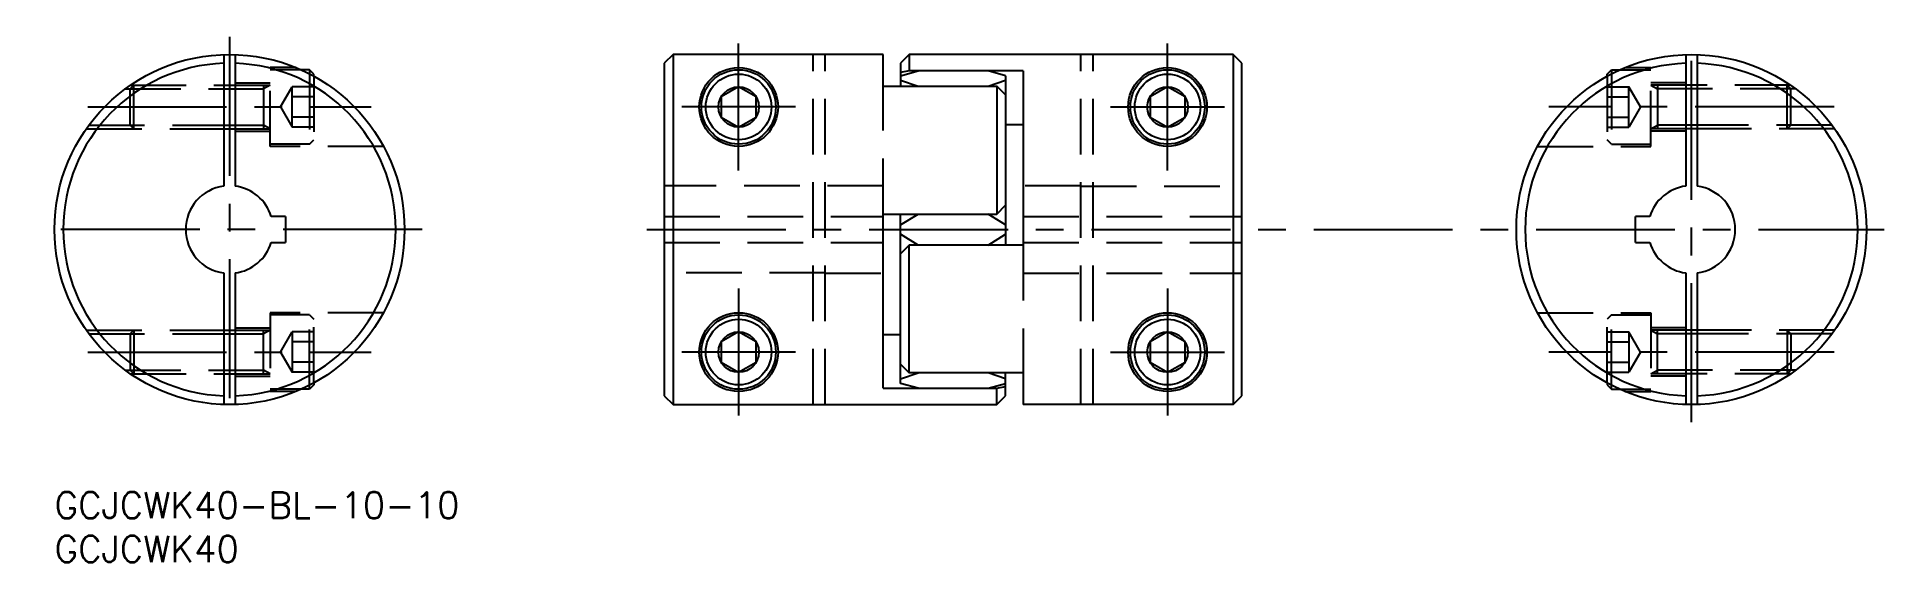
# Model space of a CAD drawing. Extents: x -2 to 209, y -8 to 52.
import ezdxf

# ---------------------------------------------------------------- set-up
doc = ezdxf.new("R2010")
doc.units = 0
doc.header["$LTSCALE"] = 0.5
doc.linetypes.add('CENTER', pattern=[50.8, 31.75, -6.35, 6.35, -6.35])
doc.linetypes.add('DASHED', pattern=[19.05, 12.7, -6.35])
for name, color, linetype in [('MSM_CENTER', 1, 'CENTER'), ('MSM_CONTINUOUS', 7, 'CONTINUOUS'), ('MSM_DASHED', 4, 'DASHED'), ('MSM_NARROW', 5, 'CONTINUOUS'), ('MSM_PART_NUMBER', 7, 'CONTINUOUS')]:
    doc.layers.add(name, color=color, linetype=linetype)
doc.styles.get("Standard").update_dxf_attribs({"font": 'txt.shx', "height": 3, "bigfont": 'bigfont.shx'})

# ---------------------------------------------------------------- blocks, each defined once
blk = doc.blocks.new('*U8')
at = {"layer": 'MSM_PART_NUMBER'}
blk.add_text('GCJCWK40-BL-10-10', height=3, dxfattribs=at).set_placement((0, -3))
blk = doc.blocks.new('*U9')
at = {"layer": 'MSM_PART_NUMBER'}
blk.add_text('GCJCWK40', height=3, dxfattribs=at).set_placement((0, -8))

msp = doc.modelspace()

# ---------------------------------------------------------------- linework, layer by layer
at = {"layer": 'MSM_CENTER'}
for p, q in [((20, 51.99), (20, 7.99)), ((78.17, 36.74), (78.17, 51.24)), ((127.17, 36.74), (127.17, 51.24)), ((187.03, 7.99), (187.03, 51.99)), ((3.8, 43.99), (36.2, 43.99)), ((84.67, 43.99), (71.67, 43.99)), ((120.67, 43.99), (133.67, 43.99)), ((203.32, 43.99), (170.75, 43.99)), ((42, 29.99), (-2, 29.99)), ((67.67, 29.99), (209.03, 29.99)), ((78.17, 23.24), (78.17, 8.74)), ((127.17, 23.24), (127.17, 8.74)), ((3.8, 15.99), (36.2, 15.99)), ((84.67, 15.99), (71.67, 15.99)), ((120.67, 15.99), (133.67, 15.99)), ((203.32, 15.99), (170.75, 15.99))]:
    msp.add_line(p, q, dxfattribs=at)
at = {"layer": 'MSM_CONTINUOUS'}
for p, q in [((19.35, 49.98), (19.35, 34.95)), ((20.65, 49.98), (20.65, 34.95)), ((70.67, 49.99), (69.67, 48.99)), ((69.67, 48.99), (69.67, 10.99)), ((70.67, 49.99), (70.67, 9.99)), ((94.67, 49.99), (70.67, 49.99)), ((94.67, 46.36), (94.67, 49.99)), ((97.67, 49.99), (96.67, 48.99)), ((96.67, 48.99), (96.67, 46.36)), ((97.67, 49.99), (97.67, 48.13)), ((134.67, 49.99), (97.67, 49.99)), ((135.67, 48.99), (134.67, 49.99)), ((134.67, 49.99), (134.67, 9.99)), ((135.67, 10.99), (135.67, 48.99)), ((186.38, 49.98), (186.38, 34.95)), ((187.68, 49.98), (187.68, 34.95)), ((19.35, 46.49), (20.65, 46.49)), ((29.15, 48.24), (28.18, 48.24)), ((29.65, 47.74), (29.15, 48.24)), ((29.15, 48.24), (29.15, 47.77)), ((29.65, 47.51), (29.65, 47.74)), ((96.67, 47.56), (98.67, 48.13)), ((97.67, 48.13), (96.67, 47.92)), ((96.67, 47.04), (98.67, 46.36)), ((110.67, 48.13), (97.67, 48.13)), ((108.67, 47.56), (106.67, 48.13)), ((106.67, 46.36), (108.67, 47.04)), ((108.67, 47.56), (108.67, 28.22)), ((110.67, 48.13), (110.67, 28.22)), ((177.38, 47.74), (177.88, 48.24)), ((177.38, 47.51), (177.38, 47.74)), ((177.88, 48.24), (177.88, 47.77)), ((177.88, 48.24), (178.85, 48.24)), ((187.68, 46.49), (186.38, 46.49)), ((94.67, 46.36), (107.67, 46.36)), ((107.67, 46.36), (107.67, 31.76)), ((108.67, 45.36), (107.67, 46.36)), ((19.35, 41.49), (20.65, 41.49)), ((108.67, 41.99), (110.67, 41.99)), ((187.68, 41.49), (186.38, 41.49)), ((94.67, 11.85), (94.67, 31.76)), ((94.67, 31.76), (107.67, 31.76)), ((96.67, 12.41), (96.67, 31.76)), ((96.67, 30.51), (98.67, 31.76)), ((108.67, 30.51), (106.67, 31.76)), ((107.67, 31.76), (108.67, 32.76)), ((26.4, 31.49), (24.77, 31.49)), ((26.4, 31.49), (26.4, 28.49)), ((182.26, 31.49), (180.63, 31.49)), ((180.63, 28.49), (180.63, 31.49)), ((24.77, 28.49), (26.4, 28.49)), ((98.67, 28.22), (96.67, 29.47)), ((97.67, 28.22), (96.67, 27.22)), ((97.67, 13.62), (97.67, 28.22)), ((110.67, 28.22), (97.67, 28.22)), ((106.67, 28.22), (108.67, 29.47)), ((180.63, 28.49), (182.26, 28.49)), ((19.35, 25.03), (19.35, 10)), ((20.65, 25.03), (20.65, 10)), ((186.38, 25.03), (186.38, 10)), ((187.68, 25.03), (187.68, 10)), ((19.35, 18.49), (20.65, 18.49)), ((94.67, 17.99), (96.67, 17.99)), ((187.68, 18.49), (186.38, 18.49)), ((19.35, 13.49), (20.65, 13.49)), ((96.67, 14.62), (97.67, 13.62)), ((96.67, 12.93), (98.67, 13.62)), ((110.67, 13.62), (97.67, 13.62)), ((108.67, 12.93), (106.67, 13.62)), ((108.67, 10.99), (108.67, 13.62)), ((110.67, 13.62), (110.67, 9.99)), ((187.68, 13.49), (186.38, 13.49)), ((29.15, 11.74), (28.18, 11.74)), ((29.65, 12.24), (29.15, 11.74)), ((29.15, 11.74), (29.15, 12.21)), ((29.65, 12.47), (29.65, 12.24)), ((69.67, 10.99), (70.67, 9.99)), ((94.67, 11.85), (107.67, 11.85)), ((98.67, 11.85), (96.67, 12.41)), ((106.67, 11.85), (108.67, 12.41)), ((107.67, 11.85), (108.67, 12.05)), ((107.67, 9.99), (107.67, 11.85)), ((107.67, 9.99), (108.67, 10.99)), ((134.67, 9.99), (135.67, 10.99)), ((177.38, 12.47), (177.38, 12.24)), ((177.38, 12.24), (177.88, 11.74)), ((177.88, 11.74), (177.88, 12.21)), ((177.88, 11.74), (178.85, 11.74)), ((70.67, 9.99), (107.67, 9.99)), ((134.67, 9.99), (110.67, 9.99))]:
    msp.add_line(p, q, dxfattribs=at)
for points in [[(76.17, 45.14), (76.17, 42.83), (78.17, 41.68), (80.17, 42.83), (80.17, 45.14), (78.17, 46.3)], [(125.17, 45.14), (125.17, 42.83), (127.17, 41.68), (129.17, 42.83), (129.17, 45.14), (127.17, 46.3)], [(76.17, 17.14), (76.17, 14.83), (78.17, 13.68), (80.17, 14.83), (80.17, 17.14), (78.17, 18.3)], [(125.17, 17.14), (125.17, 14.83), (127.17, 13.68), (129.17, 14.83), (129.17, 17.14), (127.17, 18.3)]]:
    msp.add_lwpolyline(points, close=True, dxfattribs=at)
for centre, radius in [((20, 29.99), 20), ((187.03, 29.99), 20), ((78.17, 43.99), 4.5), ((78.17, 43.99), 4.25), ((78.17, 43.99), 3.75), ((127.17, 43.99), 4.5), ((127.17, 43.99), 4.25), ((127.17, 43.99), 3.75), ((78.17, 43.99), 2.31), ((127.17, 43.99), 2.31), ((78.17, 15.99), 4.5), ((78.17, 15.99), 4.25), ((78.17, 15.99), 3.75), ((127.17, 15.99), 4.5), ((127.17, 15.99), 4.25), ((127.17, 15.99), 3.75), ((78.17, 15.99), 2.31), ((127.17, 15.99), 2.31)]:
    msp.add_circle(centre, radius, dxfattribs=at)
for centre, radius, start, end in [((20, 29.99), 19, 91.9605, 268.0395), ((20, 29.99), 19, 271.9605, 88.0395), ((187.03, 29.99), 19, 91.9605, 268.0395), ((187.03, 29.99), 19, 271.9605, 88.0395), ((20, 29.99), 5, 97.4696, 262.5304), ((20, 29.99), 5, 17.4576, 82.5304), ((187.03, 29.99), 5, 97.4696, 162.5424), ((187.03, 29.99), 5, 277.4696, 82.5304), ((20, 29.99), 5, 277.4696, 342.5424), ((187.03, 29.99), 5, 197.4576, 262.5304)]:
    msp.add_arc(centre, radius, start, end, dxfattribs=at)
at = {"layer": 'MSM_DASHED'}
for p, q in [((86.67, 9.99), (86.67, 49.99)), ((88.06, 9.99), (88.06, 49.99)), ((117.27, 9.99), (117.27, 49.99)), ((118.67, 9.99), (118.67, 49.99)), ((8.65, 46.06), (9.08, 46.49)), ((8.7, 46.49), (19.35, 46.49)), ((9.08, 41.49), (9.08, 46.49)), ((20.65, 46.74), (24.65, 46.74)), ((20.65, 46.49), (24.65, 46.49)), ((24.65, 46.49), (23.9, 46.06)), ((23.9, 46.49), (23.9, 41.49)), ((24.65, 39.49), (24.65, 48.49)), ((27.6, 48.49), (24.65, 48.49)), ((28.18, 48.24), (24.65, 48.24)), ((29.15, 47.77), (29.15, 39.74)), ((29.65, 47.51), (29.65, 40.24)), ((177.38, 47.51), (177.38, 40.24)), ((177.88, 47.77), (177.88, 39.74)), ((178.85, 48.24), (182.38, 48.24)), ((179.43, 48.49), (182.38, 48.49)), ((182.38, 39.49), (182.38, 48.49)), ((186.38, 46.74), (182.38, 46.74)), ((182.38, 46.49), (183.13, 46.06)), ((186.38, 46.49), (182.38, 46.49)), ((183.13, 46.49), (183.13, 41.49)), ((198.33, 46.49), (187.68, 46.49)), ((197.95, 41.49), (197.95, 46.49)), ((198.38, 46.06), (197.95, 46.49)), ((8.09, 46.06), (19.35, 46.06)), ((8.65, 41.92), (8.65, 46.06)), ((20.65, 46.06), (23.9, 46.06)), ((25.82, 43.99), (27.15, 46.3)), ((27.15, 41.68), (27.15, 46.3)), ((29.65, 46.3), (27.15, 46.3)), ((29.65, 45.14), (27.15, 45.14)), ((94.67, 31.76), (94.67, 46.36)), ((177.38, 46.3), (179.88, 46.3)), ((177.38, 45.14), (179.88, 45.14)), ((181.22, 43.99), (179.88, 46.3)), ((179.88, 41.68), (179.88, 46.3)), ((186.38, 46.06), (183.13, 46.06)), ((198.94, 46.06), (187.68, 46.06)), ((198.38, 41.92), (198.38, 46.06)), ((25.82, 43.99), (27.15, 41.68)), ((29.65, 42.83), (27.15, 42.83)), ((177.38, 42.83), (179.88, 42.83)), ((181.22, 43.99), (179.88, 41.68)), ((3.64, 41.49), (19.35, 41.49)), ((3.95, 41.92), (19.35, 41.92)), ((9.08, 41.49), (8.65, 41.92)), ((20.65, 41.92), (23.9, 41.92)), ((20.65, 41.49), (24.65, 41.49)), ((20.65, 41.24), (24.65, 41.24)), ((24.65, 41.49), (23.9, 41.92)), ((29.65, 41.68), (27.15, 41.68)), ((29.15, 39.74), (29.65, 40.24)), ((177.38, 41.68), (179.88, 41.68)), ((177.88, 39.74), (177.38, 40.24)), ((182.38, 41.49), (183.13, 41.92)), ((186.38, 41.49), (182.38, 41.49)), ((186.38, 41.24), (182.38, 41.24)), ((186.38, 41.92), (183.13, 41.92)), ((203.08, 41.92), (187.68, 41.92)), ((203.4, 41.49), (187.68, 41.49)), ((197.95, 41.49), (198.38, 41.92)), ((29.15, 39.74), (24.65, 39.74)), ((37.6, 39.49), (24.65, 39.49)), ((169.43, 39.49), (182.38, 39.49)), ((177.88, 39.74), (182.38, 39.74)), ((94.67, 34.99), (69.67, 34.99)), ((117.27, 34.99), (110.67, 34.99)), ((117.27, 34.95), (135.67, 34.95)), ((69.67, 31.49), (94.67, 31.49)), ((110.67, 31.49), (135.67, 31.49)), ((69.67, 28.49), (94.67, 28.49)), ((110.67, 28.49), (135.67, 28.49)), ((110.67, 28.22), (110.67, 13.62)), ((88.06, 25.03), (69.67, 25.03)), ((88.06, 24.99), (94.67, 24.99)), ((110.67, 24.99), (135.67, 24.99)), ((24.65, 20.49), (24.65, 11.49)), ((37.6, 20.49), (24.65, 20.49)), ((29.15, 20.24), (24.65, 20.24)), ((29.15, 20.24), (29.65, 19.74)), ((29.15, 12.21), (29.15, 20.24)), ((29.65, 12.47), (29.65, 19.74)), ((169.43, 20.49), (182.38, 20.49)), ((177.88, 20.24), (177.38, 19.74)), ((177.38, 12.47), (177.38, 19.74)), ((177.88, 20.24), (182.38, 20.24)), ((177.88, 12.21), (177.88, 20.24)), ((182.38, 20.49), (182.38, 11.49)), ((3.64, 18.49), (19.35, 18.49)), ((3.95, 18.06), (19.35, 18.06)), ((9.08, 18.49), (8.65, 18.06)), ((8.65, 18.06), (8.65, 13.92)), ((9.08, 18.49), (9.08, 13.49)), ((20.65, 18.74), (24.65, 18.74)), ((20.65, 18.49), (24.65, 18.49)), ((20.65, 18.06), (23.9, 18.06)), ((24.65, 18.49), (23.9, 18.06)), ((23.9, 13.49), (23.9, 18.49)), ((25.82, 15.99), (27.15, 18.3)), ((29.65, 18.3), (27.15, 18.3)), ((27.15, 18.3), (27.15, 13.68)), ((29.65, 17.14), (27.15, 17.14)), ((177.38, 18.3), (179.88, 18.3)), ((177.38, 17.14), (179.88, 17.14)), ((181.22, 15.99), (179.88, 18.3)), ((179.88, 18.3), (179.88, 13.68)), ((186.38, 18.74), (182.38, 18.74)), ((182.38, 18.49), (183.13, 18.06)), ((186.38, 18.49), (182.38, 18.49)), ((183.13, 13.49), (183.13, 18.49)), ((186.38, 18.06), (183.13, 18.06)), ((203.4, 18.49), (187.68, 18.49)), ((203.08, 18.06), (187.68, 18.06)), ((197.95, 18.49), (197.95, 13.49)), ((197.95, 18.49), (198.38, 18.06)), ((198.38, 18.06), (198.38, 13.92)), ((25.82, 15.99), (27.15, 13.68)), ((29.65, 14.83), (27.15, 14.83)), ((177.38, 14.83), (179.88, 14.83)), ((181.22, 15.99), (179.88, 13.68)), ((8.09, 13.92), (19.35, 13.92)), ((8.65, 13.92), (9.08, 13.49)), ((8.7, 13.49), (19.35, 13.49)), ((20.65, 13.92), (23.9, 13.92)), ((20.65, 13.49), (24.65, 13.49)), ((20.65, 13.24), (24.65, 13.24)), ((24.65, 13.49), (23.9, 13.92)), ((29.65, 13.68), (27.15, 13.68)), ((177.38, 13.68), (179.88, 13.68)), ((182.38, 13.49), (183.13, 13.92)), ((186.38, 13.49), (182.38, 13.49)), ((186.38, 13.24), (182.38, 13.24)), ((186.38, 13.92), (183.13, 13.92)), ((198.94, 13.92), (187.68, 13.92)), ((198.33, 13.49), (187.68, 13.49)), ((198.38, 13.92), (197.95, 13.49)), ((28.18, 11.74), (24.65, 11.74)), ((27.6, 11.49), (24.65, 11.49)), ((178.85, 11.74), (182.38, 11.74)), ((179.43, 11.49), (182.38, 11.49))]:
    msp.add_line(p, q, dxfattribs=at)
at = {"layer": 'MSM_NARROW'}
for p, q in [((19.35, 46.06), (20.65, 46.06)), ((187.68, 46.06), (186.38, 46.06)), ((19.35, 41.92), (20.65, 41.92)), ((187.68, 41.92), (186.38, 41.92)), ((19.35, 18.06), (20.65, 18.06)), ((187.68, 18.06), (186.38, 18.06)), ((19.35, 13.92), (20.65, 13.92)), ((187.68, 13.92), (186.38, 13.92))]:
    msp.add_line(p, q, dxfattribs=at)

# ---------------------------------------------------------------- block references
at = {"layer": 'MSM_CONTINUOUS'}
for name in ['*U8', '*U9']:
    msp.add_blockref(name, (0, 0), dxfattribs=at)

doc.saveas('drawing.dxf')
